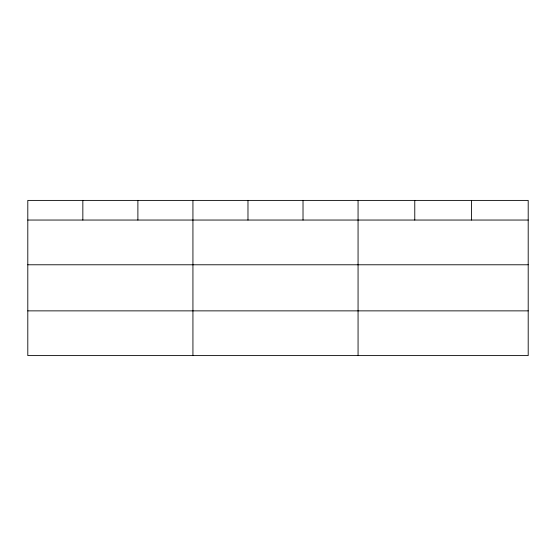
<?xml version="1.0" encoding="UTF-8"?>
<svg xmlns="http://www.w3.org/2000/svg" width="556" height="556" viewBox="0 0 556 556"><rect width="100%" height="100%" fill="white"/><g stroke="black" fill="none" stroke-linecap="round" stroke-linejoin="round"><path stroke-width="0.83" d="M528.2 264.781L528.2 200.403L27.8 200.403L27.8 355.597L528.2 355.597L528.2 264.781L27.8 264.781M27.8 220.044L528.2 220.044M27.8 310.867L528.2 310.867M471.488 200.403L471.488 220.044M414.776 200.403L414.776 220.044M358.064 200.403L358.064 355.597M303.02 200.403L303.02 220.044M247.976 200.403L247.976 220.044M192.932 200.403L192.932 355.597M137.888 200.403L137.888 220.044M82.844 200.403L82.844 220.044"/></g></svg>
